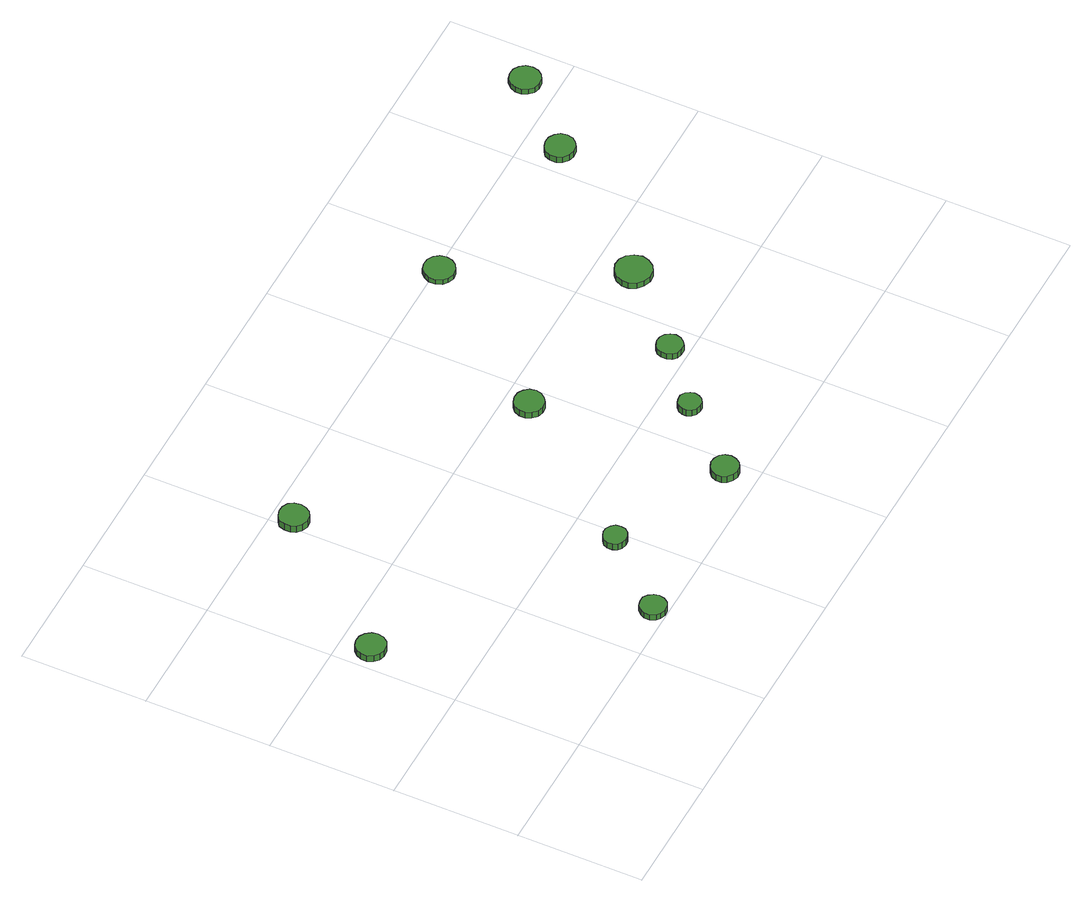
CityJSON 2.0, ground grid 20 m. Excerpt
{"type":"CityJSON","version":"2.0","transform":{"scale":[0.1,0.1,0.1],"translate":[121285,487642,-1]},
"CityObjects":{
"tree1":{"type":"SolitaryVegetationObject","attributes":{"function":"something"},"geometry":[{"type":"MultiSurface","lod":"1","boundaries":[[[0,1,2,3,4,5,6,7,8,9,10,11,12,13,14]],[[15,16,17,18,19,20,21,22,23,24,25,26,27,28,29]],[[0,29,28,1]],[[1,28,27,2]],[[2,27,26,3]],[[3,26,25,4]],[[4,25,24,5]],[[5,24,23,6]],[[6,23,22,7]],[[7,22,21,8]],[[8,21,20,9]],[[9,20,19,10]],[[10,19,18,11]],[[11,18,17,12]],[[12,17,16,13]],[[13,16,15,14]],[[14,15,29,0]]]}]},
"tree2":{"type":"SolitaryVegetationObject","attributes":{"function":"something"},"geometry":[{"type":"MultiSurface","lod":"1","boundaries":[[[30,31,32,33,34,35,36,37,38,39,40,41,42,43,44]],[[45,46,47,48,49,50,51,52,53,54,55,56,57,58,59]],[[30,59,58,31]],[[31,58,57,32]],[[32,57,56,33]],[[33,56,55,34]],[[34,55,54,35]],[[35,54,53,36]],[[36,53,52,37]],[[37,52,51,38]],[[38,51,50,39]],[[39,50,49,40]],[[40,49,48,41]],[[41,48,47,42]],[[42,47,46,43]],[[43,46,45,44]],[[44,45,59,30]]]}]},
"tree3":{"type":"SolitaryVegetationObject","attributes":{"function":"something"},"geometry":[{"type":"MultiSurface","lod":"1","boundaries":[[[60,61,62,63,64,65,66,67,68,69,70,71,72,73,74]],[[75,76,77,78,79,80,81,82,83,84,85,86,87,88,89]],[[60,89,88,61]],[[61,88,87,62]],[[62,87,86,63]],[[63,86,85,64]],[[64,85,84,65]],[[65,84,83,66]],[[66,83,82,67]],[[67,82,81,68]],[[68,81,80,69]],[[69,80,79,70]],[[70,79,78,71]],[[71,78,77,72]],[[72,77,76,73]],[[73,76,75,74]],[[74,75,89,60]]]}]},
"tree4":{"type":"SolitaryVegetationObject","attributes":{"function":"something"},"geometry":[{"type":"MultiSurface","lod":"1","boundaries":[[[90,91,92,93,94,95,96,97,98,99,100,101,102,103,104]],[[105,106,107,108,109,110,111,112,113,114,115,116,117,118,119]],[[90,119,118,91]],[[91,118,117,92]],[[92,117,116,93]],[[93,116,115,94]],[[94,115,114,95]],[[95,114,113,96]],[[96,113,112,97]],[[97,112,111,98]],[[98,111,110,99]],[[99,110,109,100]],[[100,109,108,101]],[[101,108,107,102]],[[102,107,106,103]],[[103,106,105,104]],[[104,105,119,90]]]}]},
"tree5":{"type":"SolitaryVegetationObject","attributes":{"function":"something"},"geometry":[{"type":"MultiSurface","lod":"1","boundaries":[[[120,121,122,123,124,125,126,127,128,129,130,131,132,133,134]],[[135,136,137,138,139,140,141,142,143,144,145,146,147,148,149]],[[120,149,148,121]],[[121,148,147,122]],[[122,147,146,123]],[[123,146,145,124]],[[124,145,144,125]],[[125,144,143,126]],[[126,143,142,127]],[[127,142,141,128]],[[128,141,140,129]],[[129,140,139,130]],[[130,139,138,131]],[[131,138,137,132]],[[132,137,136,133]],[[133,136,135,134]],[[134,135,149,120]]]}]},
"tree6":{"type":"SolitaryVegetationObject","attributes":{"function":"something"},"geometry":[{"type":"MultiSurface","lod":"1","boundaries":[[[150,151,152,153,154,155,156,157,158,159,160,161,162,163,164]],[[165,166,167,168,169,170,171,172,173,174,175,176,177,178,179]],[[150,179,178,151]],[[151,178,177,152]],[[152,177,176,153]],[[153,176,175,154]],[[154,175,174,155]],[[155,174,173,156]],[[156,173,172,157]],[[157,172,171,158]],[[158,171,170,159]],[[159,170,169,160]],[[160,169,168,161]],[[161,168,167,162]],[[162,167,166,163]],[[163,166,165,164]],[[164,165,179,150]]]}]},
"tree7":{"type":"SolitaryVegetationObject","attributes":{"function":"something"},"geometry":[{"type":"MultiSurface","lod":"1","boundaries":[[[180,181,182,183,184,185,186,187,188,189,190,191,192,193,194]],[[195,196,197,198,199,200,201,202,203,204,205,206,207,208,209]],[[180,209,208,181]],[[181,208,207,182]],[[182,207,206,183]],[[183,206,205,184]],[[184,205,204,185]],[[185,204,203,186]],[[186,203,202,187]],[[187,202,201,188]],[[188,201,200,189]],[[189,200,199,190]],[[190,199,198,191]],[[191,198,197,192]],[[192,197,196,193]],[[193,196,195,194]],[[194,195,209,180]]]}]},
"tree8":{"type":"SolitaryVegetationObject","attributes":{"function":"something"},"geometry":[{"type":"MultiSurface","lod":"1","boundaries":[[[210,211,212,213,214,215,216,217,218,219,220,221,222,223,224]],[[225,226,227,228,229,230,231,232,233,234,235,236,237,238,239]],[[210,239,238,211]],[[211,238,237,212]],[[212,237,236,213]],[[213,236,235,214]],[[214,235,234,215]],[[215,234,233,216]],[[216,233,232,217]],[[217,232,231,218]],[[218,231,230,219]],[[219,230,229,220]],[[220,229,228,221]],[[221,228,227,222]],[[222,227,226,223]],[[223,226,225,224]],[[224,225,239,210]]]}]},
"tree9":{"type":"SolitaryVegetationObject","attributes":{"function":"something"},"geometry":[{"type":"MultiSurface","lod":"1","boundaries":[[[240,241,242,243,244,245,246,247,248,249,250,251,252,253,254]],[[255,256,257,258,259,260,261,262,263,264,265,266,267,268,269]],[[240,269,268,241]],[[241,268,267,242]],[[242,267,266,243]],[[243,266,265,244]],[[244,265,264,245]],[[245,264,263,246]],[[246,263,262,247]],[[247,262,261,248]],[[248,261,260,249]],[[249,260,259,250]],[[250,259,258,251]],[[251,258,257,252]],[[252,257,256,253]],[[253,256,255,254]],[[254,255,269,240]]]}]},
"tree10":{"type":"SolitaryVegetationObject","attributes":{"function":"something"},"geometry":[{"type":"MultiSurface","lod":"1","boundaries":[[[270,271,272,273,274,275,276,277,278,279,280,281,282,283,284]],[[285,286,287,288,289,290,291,292,293,294,295,296,297,298,299]],[[270,299,298,271]],[[271,298,297,272]],[[272,297,296,273]],[[273,296,295,274]],[[274,295,294,275]],[[275,294,293,276]],[[276,293,292,277]],[[277,292,291,278]],[[278,291,290,279]],[[279,290,289,280]],[[280,289,288,281]],[[281,288,287,282]],[[282,287,286,283]],[[283,286,285,284]],[[284,285,299,270]]]}]},
"tree11":{"type":"SolitaryVegetationObject","attributes":{"function":"something"},"geometry":[{"type":"MultiSurface","lod":"1","boundaries":[[[300,301,302,303,304,305,306,307,308,309,310,311,312,313,314]],[[315,316,317,318,319,320,321,322,323,324,325,326,327,328,329]],[[300,329,328,301]],[[301,328,327,302]],[[302,327,326,303]],[[303,326,325,304]],[[304,325,324,305]],[[305,324,323,306]],[[306,323,322,307]],[[307,322,321,308]],[[308,321,320,309]],[[309,320,319,310]],[[310,319,318,311]],[[311,318,317,312]],[[312,317,316,313]],[[313,316,315,314]],[[314,315,329,300]]]}]},
"tree12":{"type":"SolitaryVegetationObject","attributes":{"function":"something"},"geometry":[{"type":"MultiSurface","lod":"1","boundaries":[[[330,331,332,333,334,335,336,337,338,339,340,341,342,343,344]],[[345,346,347,348,349,350,351,352,353,354,355,356,357,358,359]],[[330,359,358,331]],[[331,358,357,332]],[[332,357,356,333]],[[333,356,355,334]],[[334,355,354,335]],[[335,354,353,336]],[[336,353,352,337]],[[337,352,351,338]],[[338,351,350,339]],[[339,350,349,340]],[[340,349,348,341]],[[341,348,347,342]],[[342,347,346,343]],[[343,346,345,344]],[[344,345,359,330]]]}]}
},
"vertices":[
[56,352,21],[54,361,21],[48,369,21],[40,374,21],[30,375,21],[21,372,21],[14,365,21],[10,357,21],[10,347,21],[14,338,21],[21,332,21],[30,329,21],[40,330,21],[48,334,21],[54,342,21],[54,342,9],[48,334,9],[40,330,9],[30,329,9],[21,332,9],[14,338,9],[10,347,9],[10,357,9],[14,365,9],[21,372,9],[30,375,9],[40,374,9],[48,369,9],[54,361,9],[56,352,9],
[307,22,18],[305,30,18],[300,37,18],[293,42,18],[284,42,18],[276,40,18],[270,34,18],[266,26,18],[266,17,18],[270,9,18],[276,4,18],[284,1,18],[293,2,18],[300,6,18],[305,13,18],[305,13,7],[300,6,7],[293,2,7],[284,1,7],[276,4,7],[270,9,7],[266,17,7],[266,26,7],[270,34,7],[276,40,7],[284,42,7],[293,42,7],[300,37,7],[305,30,7],[307,22,7],
[238,566,19],[236,576,19],[231,584,19],[222,588,19],[213,589,19],[204,586,19],[196,580,19],[193,571,19],[193,561,19],[196,553,19],[204,546,19],[213,543,19],[222,544,19],[231,549,19],[236,557,19],[236,557,6],[231,549,6],[222,544,6],[213,543,6],[204,546,6],[196,553,6],[193,561,6],[193,571,6],[196,580,6],[204,586,6],[213,589,6],[222,588,6],[231,584,6],[236,576,6],[238,566,6],
[403,131,20],[402,139,20],[397,145,20],[390,149,20],[383,150,20],[375,147,20],[369,142,20],[366,135,20],[366,127,20],[369,120,20],[375,115,20],[383,113,20],[390,114,20],[397,117,20],[402,124,20],[402,124,8],[397,117,8],[390,114,8],[383,113,8],[375,115,8],[369,120,8],[366,127,8],[366,135,8],[369,142,8],[375,147,8],[383,150,8],[390,149,8],[397,145,8],[402,139,8],[403,131,8],
[599,50,20],[597,59,20],[592,66,20],[584,70,20],[575,71,20],[567,68,20],[560,62,20],[556,54,20],[556,45,20],[560,37,20],[567,31,20],[575,28,20],[584,29,20],[592,34,20],[597,41,20],[597,41,7],[592,34,7],[584,29,7],[575,28,7],[567,31,7],[560,37,7],[556,45,7],[556,54,7],[560,62,7],[567,68,7],[575,71,7],[584,70,7],[592,66,7],[597,59,7],[599,50,7],
[590,360,20],[588,370,20],[582,377,20],[574,382,20],[564,383,20],[555,380,20],[548,374,20],[544,365,20],[544,355,20],[548,347,20],[555,340,20],[564,337,20],[574,338,20],[582,343,20],[588,351,20],[588,351,8],[582,343,8],[574,338,8],[564,337,8],[555,340,8],[548,347,8],[544,355,8],[544,365,8],[548,374,8],[555,380,8],[564,383,8],[574,382,8],[582,377,8],[588,370,8],[590,360,8],
[687,152,20],[685,159,20],[681,165,20],[674,169,20],[667,169,20],[660,167,20],[654,162,20],[651,155,20],[651,148,20],[654,141,20],[660,136,20],[667,134,20],[674,134,20],[681,138,20],[685,144,20],[685,144,8],[681,138,8],[674,134,8],[667,134,8],[660,136,8],[654,141,8],[651,148,8],[651,155,8],[654,162,8],[660,167,8],[667,169,8],[674,169,8],[681,165,8],[685,159,8],[687,152,8],
[779,228,19],[777,236,19],[772,243,19],[765,247,19],[756,248,19],[748,245,19],[742,240,19],[739,232,19],[739,223,19],[742,216,19],[748,210,19],[756,208,19],[765,208,19],[772,213,19],[777,219,19],[777,219,8],[772,213,8],[765,208,8],[756,208,8],[748,210,8],[742,216,8],[739,223,8],[739,232,8],[742,240,8],[748,245,8],[756,248,8],[765,247,8],[772,243,8],[777,236,8],[779,228,8],
[771,594,18],[769,604,18],[763,612,18],[754,617,18],[744,618,18],[734,615,18],[727,608,18],[723,599,18],[723,589,18],[727,579,18],[734,573,18],[744,569,18],[754,571,18],[763,576,18],[769,584,18],[769,584,9],[763,576,9],[754,571,9],[744,569,9],[734,573,9],[727,579,9],[723,589,9],[723,599,9],[727,608,9],[734,615,9],[744,618,9],[754,617,9],[763,612,9],[769,604,9],[771,594,9],
[897,340,19],[894,352,19],[887,362,19],[877,368,19],[865,369,19],[854,365,19],[845,357,19],[840,346,19],[840,335,19],[845,324,19],[854,316,19],[865,312,19],[877,313,19],[887,319,19],[894,329,19],[894,329,8],[887,319,8],[877,313,8],[865,312,8],[854,316,8],[845,324,8],[840,335,8],[840,346,8],[845,357,8],[854,365,8],[865,369,8],[877,368,8],[887,362,8],[894,352,8],[897,340,8],
[1064,544,19],[1062,554,19],[1056,561,19],[1048,566,19],[1038,567,19],[1029,564,19],[1021,558,19],[1017,549,19],[1017,539,19],[1021,530,19],[1029,524,19],[1038,521,19],[1048,522,19],[1056,527,19],[1062,534,19],[1062,534,8],[1056,527,8],[1048,522,8],[1038,521,8],[1029,524,8],[1021,530,8],[1017,539,8],[1017,549,8],[1021,558,8],[1029,564,8],[1038,567,8],[1048,566,8],[1056,561,8],[1062,554,8],[1064,544,8],
[1163,649,18],[1161,659,18],[1155,667,18],[1147,672,18],[1137,673,18],[1127,670,18],[1120,663,18],[1116,654,18],[1116,644,18],[1120,635,18],[1127,628,18],[1137,625,18],[1147,626,18],[1155,631,18],[1161,639,18],[1161,639,8],[1155,631,8],[1147,626,8],[1137,625,8],[1127,628,8],[1120,635,8],[1116,644,8],[1116,654,8],[1120,663,8],[1127,670,8],[1137,673,8],[1147,672,8],[1155,667,8],[1161,659,8],[1163,649,8]
]}
